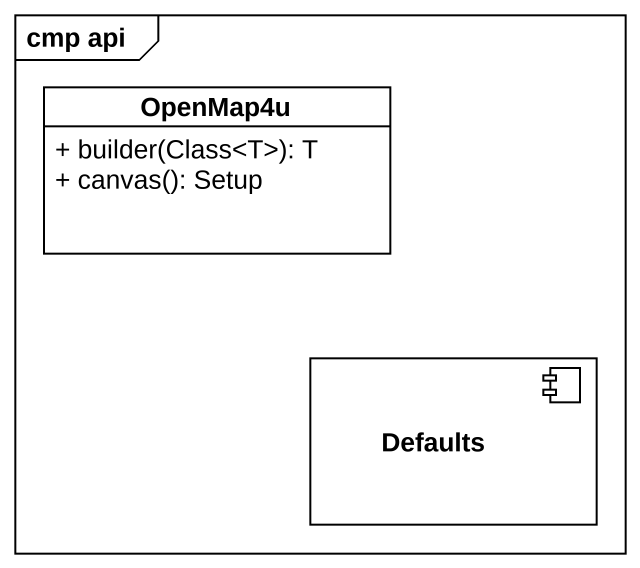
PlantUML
@startuml
mainframe cmp api
allowmixing
hide circle
hide empty members
skinparam classAttributeIconSize 0
class OpenMap4u {
  + builder(Class<T>): T
  + canvas(): Setup
}
component Defaults
@enduml
